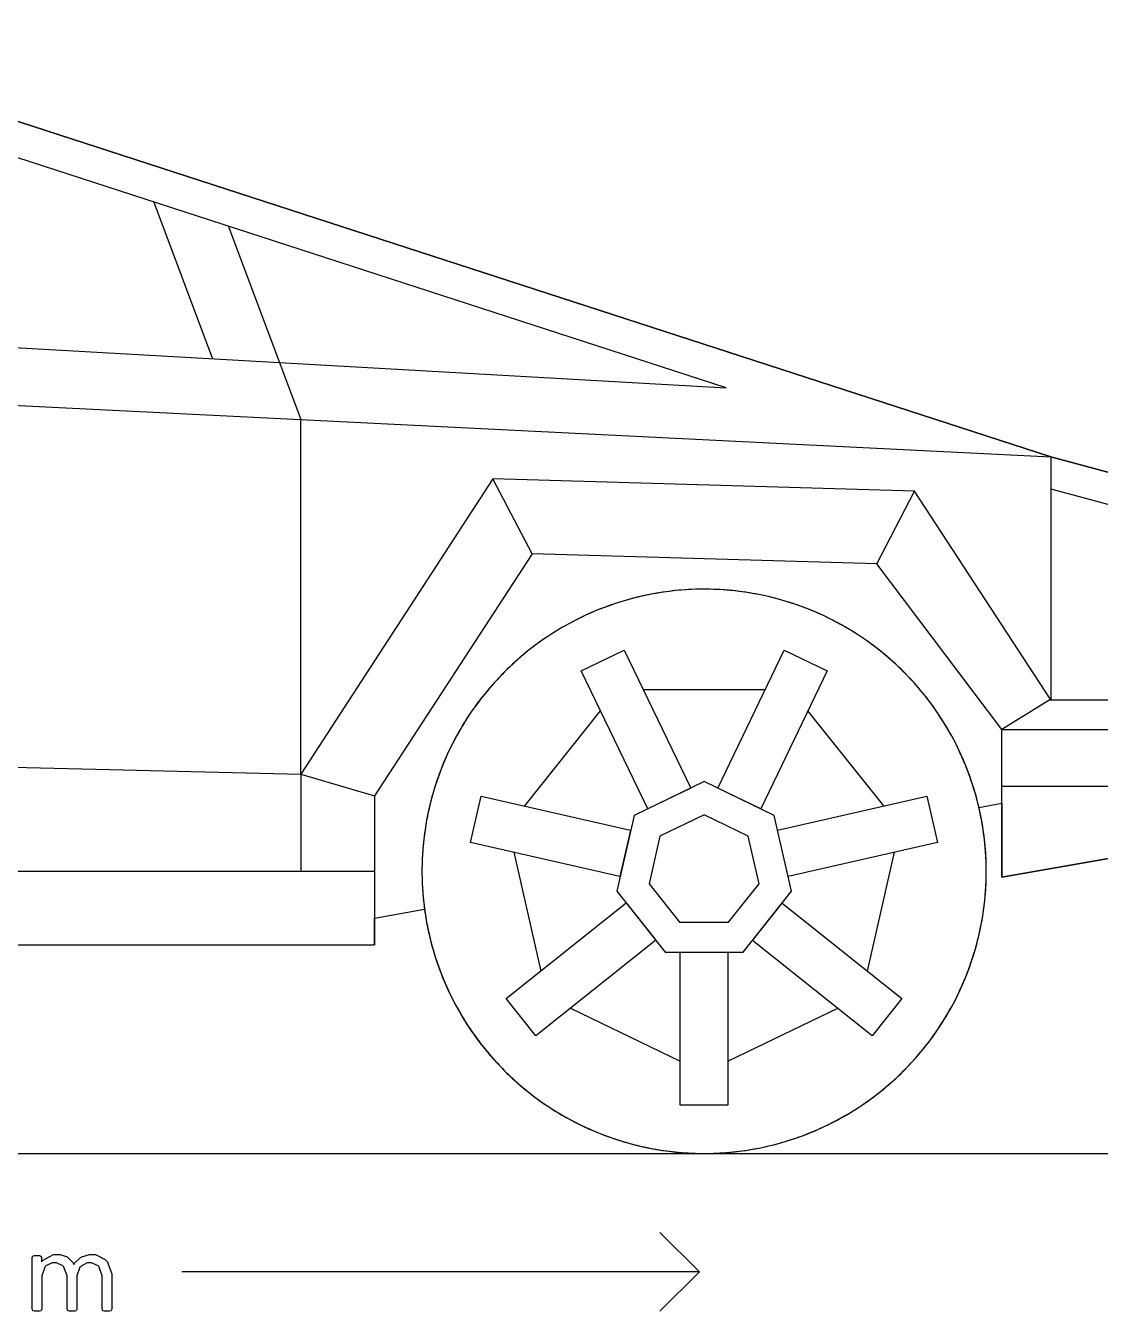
# Model space of a CAD drawing. Header units: millimetres. Extents: x 1207 to 16421, y -1609 to 10563.
# Drawn here: x 10761 to 11169.7, y 1016.8 to 1505.9 of the extents above; entities that cross this region are included whole.
import ezdxf

# ---------------------------------------------------------------- set-up
doc = ezdxf.new("R2010")
doc.units = ezdxf.units.MM
doc.layers.add('blueprint import', color=6, linetype='Continuous')

msp = doc.modelspace()

# ---------------------------------------------------------------- linework, layer by layer
at = {"layer": 'blueprint import'}
for points in [[(10011.633, 1247.184), (9921.655, 1255.35), (9896.898, 1404.305), (10645.901, 1505.912), (11150.959, 1341.91)], [(11219.692, 1323.329), (11150.959, 1341.91), (11150.959, 1341.91), (10645.901, 1505.912), (9896.898, 1404.305)], [(10857.566, 1377.744), (11027.41, 1368.129), (10644.672, 1492.409), (10360.515, 1453.853)], [(10809.679, 1438.83), (10832.043, 1379.147)], [(10838.133, 1429.579), (10865.671, 1356.097)], [(9896.898, 1404.305), (11150.959, 1341.91)], [(10353.142, 1406.342), (10857.566, 1377.744)], [(10865.671, 1221.212), (10865.671, 1356.097)], [(11150.959, 1341.91), (11219.692, 1323.329)], [(11150.959, 1341.91), (11150.959, 1249.492)], [(11150.959, 1249.492), (11099.029, 1328.807), (10938.693, 1333.533), (10865.671, 1221.212), (10865.671, 1184.213)], [(10953.634, 1305.05), (10938.693, 1333.533)], [(11084.762, 1301.186), (11099.029, 1328.807)], [(11150.959, 1329.762), (11222.309, 1310.484)], [(11150.525, 1249.492), (11215.048, 1249.492), (11222.309, 1310.484)], [(11132.342, 1181.996), (11132.342, 1238.216), (11084.762, 1301.186), (10953.634, 1305.05), (10893.693, 1212.904), (10893.693, 1184.213)], [(11042.201, 1253.193), (10995.867, 1253.193)], [(11150.525, 1249.492), (11132.342, 1238.216)], [(10979.534, 1245.322), (10950.665, 1209.125)], [(11087.424, 1209.125), (11058.544, 1245.322)], [(11132.342, 1238.216), (11222.309, 1238.216), (11204.032, 1194.489), (11132.342, 1181.996)], [(10307.916, 1234.765), (10865.671, 1221.212)], [(10865.671, 1221.212), (10893.693, 1212.904)], [(11132.342, 1216.618), (11213.176, 1216.618)], [(10279.883, 1156.274), (10893.693, 1156.274), (10893.693, 1166.362), (10912.676, 1169.848), (10912.817, 1168.719), (10912.995, 1167.611), (10913.182, 1166.48), (10913.584, 1164.216), (10913.808, 1163.085), (10914.042, 1161.955), (10914.29, 1160.824), (10914.537, 1159.668), (10914.809, 1158.537), (10915.397, 1156.274), (10915.717, 1155.144), (10916.045, 1153.989), (10916.729, 1151.726), (10917.12, 1150.594), (10917.472, 1149.463), (10918.295, 1147.202), (10918.697, 1146.07), (10919.146, 1144.938), (10919.58, 1143.831), (10920.052, 1142.699), (10920.536, 1141.594), (10921.031, 1140.462), (10921.527, 1139.354), (10922.56, 1137.137), (10923.103, 1136.055), (10923.67, 1134.948), (10924.235, 1133.849), (10924.824, 1132.767), (10925.438, 1131.683), (10926.051, 1130.621), (10926.663, 1129.54), (10927.323, 1128.464), (10927.949, 1127.407), (10929.315, 1125.33), (10929.984, 1124.283), (10930.694, 1123.245), (10931.411, 1122.233), (10932.141, 1121.208), (10932.883, 1120.194), (10933.626, 1119.193), (10934.404, 1118.202), (10935.194, 1117.201), (10935.985, 1116.237), (10936.771, 1115.255), (10937.586, 1114.314), (10939.26, 1112.405), (10940.096, 1111.484), (10940.957, 1110.555), (10943.608, 1107.831), (10944.516, 1106.971), (10945.424, 1106.1), (10946.341, 1105.24), (10947.272, 1104.404), (10948.226, 1103.566), (10949.171, 1102.718), (10950.124, 1101.906), (10951.102, 1101.118), (10952.068, 1100.327), (10953.069, 1099.537), (10954.06, 1098.783), (10955.061, 1098.018), (10956.075, 1097.273), (10957.087, 1096.544), (10958.115, 1095.851), (10959.149, 1095.141), (10960.187, 1094.448), (10961.236, 1093.761), (10962.296, 1093.106), (10963.358, 1092.456), (10964.415, 1091.82), (10965.491, 1091.183), (10966.572, 1090.571), (10967.634, 1089.991), (10968.718, 1089.405), (10969.824, 1088.816), (10970.909, 1088.273), (10972.03, 1087.73), (10973.136, 1087.176), (10974.243, 1086.659), (10975.351, 1086.164), (10976.461, 1085.693), (10977.569, 1085.208), (10978.698, 1084.737), (10979.83, 1084.29), (10980.937, 1083.853), (10982.069, 1083.451), (10983.2, 1083.041), (10984.332, 1082.641), (10985.461, 1082.25), (10986.593, 1081.885), (10987.748, 1081.544), (10988.88, 1081.214), (10990.012, 1080.873), (10991.143, 1080.554), (10992.272, 1080.261), (10993.428, 1079.965), (10994.56, 1079.694), (10996.823, 1079.199), (10997.954, 1078.964), (10999.086, 1078.741), (11001.347, 1078.339), (11002.478, 1078.152), (11003.61, 1077.998), (11004.718, 1077.833), (11005.847, 1077.678), (11006.955, 1077.548), (11008.086, 1077.431), (11009.194, 1077.314), (11010.299, 1077.231), (11011.411, 1077.138), (11012.493, 1077.066), (11013.601, 1076.996), (11014.695, 1076.96), (11015.805, 1076.912), (11016.889, 1076.89), (11017.951, 1076.89), (11019.033, 1076.866), (11020.234, 1076.89), (11021.413, 1076.89), (11022.614, 1076.936), (11023.83, 1076.983), (11025.029, 1077.042), (11026.254, 1077.114), (11027.458, 1077.207), (11028.672, 1077.29), (11029.921, 1077.431), (11031.135, 1077.561), (11032.36, 1077.702), (11033.608, 1077.857), (11034.846, 1078.043), (11036.071, 1078.221), (11037.32, 1078.445), (11038.56, 1078.68), (11039.809, 1078.906), (11041.069, 1079.153), (11042.318, 1079.422), (11043.567, 1079.718), (11044.829, 1080.013), (11046.077, 1080.33), (11047.313, 1080.66), (11048.586, 1081.001), (11049.824, 1081.392), (11051.073, 1081.781), (11052.322, 1082.157), (11053.581, 1082.591), (11054.83, 1083.017), (11056.068, 1083.475), (11057.317, 1083.925), (11058.544, 1084.396), (11059.78, 1084.902), (11061.029, 1085.421), (11062.243, 1085.962), (11063.468, 1086.505), (11064.695, 1087.072), (11065.92, 1087.661), (11067.132, 1088.249), (11068.335, 1088.862), (11069.536, 1089.485), (11070.729, 1090.145), (11071.928, 1090.806), (11073.107, 1091.479), (11074.284, 1092.185), (11075.464, 1092.904), (11076.619, 1093.633), (11078.928, 1095.119), (11080.059, 1095.92), (11081.189, 1096.685), (11082.32, 1097.499), (11083.43, 1098.312), (11084.514, 1099.15), (11085.622, 1100.01), (11086.681, 1100.87), (11087.765, 1101.754), (11088.827, 1102.662), (11089.874, 1103.566), (11090.912, 1104.486), (11091.938, 1105.418), (11092.952, 1106.372), (11093.94, 1107.336), (11094.941, 1108.318), (11095.908, 1109.306), (11096.863, 1110.307), (11097.817, 1111.321), (11098.762, 1112.336), (11099.689, 1113.383), (11100.597, 1114.421), (11101.481, 1115.481), (11102.365, 1116.554), (11103.249, 1117.635), (11104.085, 1118.721), (11105.76, 1120.937), (11106.55, 1122.066), (11107.336, 1123.174), (11108.103, 1124.329), (11108.881, 1125.461), (11109.623, 1126.616), (11110.342, 1127.795), (11111.074, 1128.973), (11111.743, 1130.152), (11112.43, 1131.318), (11113.112, 1132.519), (11113.735, 1133.699), (11114.371, 1134.924), (11115.008, 1136.112), (11115.598, 1137.339), (11116.187, 1138.54), (11116.752, 1139.765), (11117.295, 1141.005), (11117.814, 1142.23), (11118.333, 1143.466), (11118.828, 1144.691), (11119.334, 1145.94), (11119.779, 1147.178), (11120.229, 1148.427), (11120.663, 1149.665), (11121.065, 1150.913), (11121.478, 1152.186), (11121.867, 1153.424), (11122.221, 1154.673), (11122.585, 1155.909), (11122.905, 1157.182), (11123.222, 1158.43), (11123.539, 1159.668), (11123.81, 1160.941), (11124.082, 1162.177), (11124.353, 1163.426), (11124.577, 1164.664), (11124.801, 1165.913), (11125.014, 1167.162), (11125.214, 1168.402), (11125.368, 1169.651), (11125.555, 1170.876), (11125.683, 1172.111), (11125.826, 1173.336), (11125.93, 1174.553), (11126.05, 1175.778), (11126.145, 1177), (11126.202, 1178.225), (11126.276, 1179.418), (11126.321, 1180.619), (11126.369, 1183.023), (11126.369, 1185.686), (11126.345, 1187.158), (11126.276, 1188.655), (11126.202, 1190.14), (11126.121, 1191.637), (11126.004, 1193.157), (11125.874, 1194.667), (11125.709, 1196.187), (11125.533, 1197.729), (11125.318, 1199.236), (11125.072, 1200.781), (11124.825, 1202.314), (11124.553, 1203.854), (11124.26, 1205.411), (11123.941, 1206.955), (11123.587, 1208.489), (11132.342, 1210.103), (11132.342, 1181.996), (11204.032, 1194.489)], [(11123.587, 1208.489), (11132.342, 1210.103)], [(10946.612, 1191.435), (10956.935, 1146.272)], [(11081.143, 1146.272), (11091.455, 1191.435)], [(10279.883, 1184.213), (10893.693, 1184.213)], [(10893.693, 1184.213), (10893.693, 1156.274)], [(10893.693, 1166.362), (10912.676, 1169.848)], [(10279.883, 1156.274), (10893.693, 1156.274)], [(10968.247, 1132.094), (11009.961, 1112.003)], [(11028.107, 1112.003), (11069.856, 1132.094)], [(9911.651, 1076.866), (11213.261, 1076.866)], [(11002.252, 1046.844), (11017.254, 1031.842), (11002.252, 1016.841)], [(11017.254, 1031.842), (10820.306, 1031.842)]]:
    msp.add_lwpolyline(points, dxfattribs=at)
for points in [[(11126.369, 1184.213), (11126.369, 1186.075), (11126.299, 1187.949), (11126.226, 1189.81), (11126.121, 1191.683), (11125.954, 1193.535), (11125.78, 1195.396), (11125.578, 1197.245), (11125.318, 1199.106), (11125.046, 1200.959), (11124.755, 1202.796), (11124.423, 1204.621), (11124.036, 1206.46), (11123.624, 1208.287), (11123.198, 1210.103), (11122.751, 1211.903), (11122.244, 1213.719), (11121.702, 1215.511), (11121.137, 1217.289), (11120.546, 1219.057), (11119.934, 1220.823), (11119.286, 1222.569), (11118.604, 1224.313), (11117.883, 1226.021), (11117.13, 1227.741), (11116.365, 1229.439), (11115.575, 1231.133), (11114.736, 1232.808), (11113.876, 1234.469), (11112.992, 1236.12), (11112.065, 1237.745), (11111.12, 1239.347), (11110.143, 1240.937), (11109.152, 1242.518), (11108.127, 1244.084), (11107.069, 1245.616), (11105.983, 1247.136), (11104.876, 1248.645), (11103.744, 1250.116), (11102.589, 1251.591), (11101.388, 1253.039), (11100.184, 1254.466), (11098.948, 1255.869), (11097.7, 1257.248), (11096.414, 1258.602), (11095.095, 1259.944), (11093.762, 1261.253), (11092.433, 1262.539), (11091.054, 1263.81), (11089.65, 1265.048), (11086.801, 1267.452), (11085.326, 1268.629), (11083.854, 1269.761), (11082.357, 1270.869), (11080.848, 1271.978), (11079.303, 1273.012), (11077.751, 1274.061), (11076.159, 1275.076), (11074.58, 1276.053), (11072.979, 1276.998), (11071.341, 1277.927), (11069.714, 1278.835), (11068.064, 1279.693), (11066.389, 1280.529), (11064.717, 1281.344), (11063.021, 1282.11), (11061.3, 1282.877), (11059.578, 1283.583), (11057.836, 1284.278), (11056.092, 1284.936), (11054.324, 1285.572), (11052.569, 1286.165), (11050.777, 1286.752), (11048.988, 1287.271), (11047.207, 1287.79), (11045.391, 1288.261), (11043.58, 1288.696), (11041.751, 1289.097), (11039.914, 1289.486), (11038.087, 1289.827), (11036.25, 1290.146), (11034.399, 1290.442), (11032.549, 1290.689), (11030.687, 1290.913), (11028.837, 1291.087), (11026.975, 1291.254), (11025.103, 1291.358), (11023.238, 1291.456), (11021.365, 1291.526), (11019.517, 1291.55), (11017.63, 1291.526), (11015.781, 1291.502), (11013.896, 1291.406), (11012.048, 1291.326), (11010.171, 1291.185), (11008.31, 1291.007), (11006.459, 1290.794), (11004.598, 1290.572), (11002.748, 1290.301), (11000.91, 1290.005), (10999.086, 1289.664), (10997.244, 1289.31), (10995.42, 1288.898), (10993.604, 1288.496), (10991.779, 1288.014), (10989.988, 1287.542), (10988.196, 1287.023), (10986.415, 1286.456), (10984.627, 1285.868), (10982.859, 1285.255), (10981.115, 1284.619), (10979.38, 1283.948), (10977.638, 1283.242), (10975.918, 1282.499), (10974.219, 1281.732), (10972.523, 1280.931), (10970.851, 1280.119), (10969.2, 1279.259), (10967.541, 1278.375), (10965.914, 1277.48), (10964.285, 1276.524), (10962.695, 1275.571), (10961.118, 1274.58), (10959.561, 1273.555), (10957.995, 1272.493), (10956.475, 1271.435), (10954.968, 1270.328), (10953.471, 1269.196), (10952.02, 1268.041), (10950.548, 1266.861), (10949.121, 1265.66), (10947.72, 1264.424), (10946.341, 1263.176), (10944.985, 1261.914), (10943.632, 1260.593), (10942.323, 1259.284), (10941.028, 1257.93), (10939.766, 1256.551), (10938.517, 1255.161), (10937.29, 1253.758), (10936.102, 1252.323), (10934.923, 1250.872), (10933.767, 1249.399), (10932.636, 1247.903), (10931.554, 1246.382), (10930.479, 1244.849), (10929.445, 1243.309), (10928.431, 1241.728), (10927.43, 1240.149), (10926.485, 1238.535), (10925.555, 1236.932), (10924.648, 1235.306), (10923.764, 1233.655), (10922.93, 1231.972), (10922.115, 1230.297), (10921.325, 1228.603), (10920.558, 1226.881), (10919.828, 1225.174), (10919.133, 1223.453), (10918.473, 1221.707), (10917.836, 1219.941), (10917.224, 1218.173), (10916.635, 1216.395), (10916.092, 1214.603), (10915.575, 1212.811), (10915.104, 1211.01), (10914.642, 1209.195), (10914.244, 1207.379), (10913.855, 1205.552), (10913.49, 1203.715), (10913.182, 1201.864), (10912.887, 1200.027), (10912.617, 1198.177), (10912.381, 1196.326), (10912.205, 1194.465), (10912.027, 1192.614), (10911.909, 1190.729), (10911.792, 1188.881), (10911.755, 1186.995), (10911.709, 1185.143), (10911.709, 1183.271), (10911.755, 1181.409), (10911.792, 1179.535), (10911.909, 1177.674), (10912.027, 1175.801), (10912.205, 1173.949), (10912.381, 1172.087), (10912.617, 1170.239), (10912.887, 1168.378), (10913.182, 1166.549), (10913.49, 1164.688), (10913.855, 1162.863), (10914.244, 1161.024), (10914.642, 1159.221), (10915.104, 1157.405), (10915.575, 1155.603), (10916.092, 1153.813), (10916.635, 1152.021), (10917.224, 1150.229), (10917.836, 1148.474), (10918.473, 1146.706), (10919.133, 1144.962), (10919.828, 1143.242), (10920.558, 1141.52), (10921.325, 1139.802), (10922.115, 1138.106), (10922.93, 1136.431), (10923.764, 1134.756), (10924.648, 1133.132), (10925.555, 1131.481), (10926.485, 1129.867), (10927.43, 1128.267), (10928.431, 1126.686), (10929.445, 1125.096), (10930.479, 1123.562), (10931.554, 1122.023), (10932.636, 1120.513), (10933.767, 1119.014), (10934.923, 1117.542), (10936.102, 1116.093), (10937.29, 1114.642), (10938.517, 1113.241), (10939.766, 1111.862), (10941.028, 1110.483), (10942.323, 1109.154), (10943.632, 1107.809), (10946.341, 1105.24), (10947.72, 1103.991), (10949.121, 1102.742), (10950.548, 1101.552), (10952.02, 1100.375), (10953.471, 1099.22), (10954.968, 1098.088), (10956.475, 1096.98), (10957.995, 1095.92), (10959.561, 1094.874), (10961.118, 1093.835), (10962.695, 1092.834), (10964.285, 1091.889), (10965.914, 1090.936), (10967.541, 1090.028), (10969.2, 1089.144), (10970.851, 1088.297), (10972.523, 1087.469), (10974.219, 1086.683), (10975.918, 1085.917), (10977.638, 1085.174), (10979.38, 1084.466), (10981.115, 1083.784), (10982.859, 1083.158), (10984.627, 1082.548), (10986.415, 1081.955), (10988.196, 1081.392), (10989.988, 1080.873), (10991.779, 1080.389), (10993.604, 1079.942), (10995.42, 1079.518), (10997.244, 1079.105), (10999.086, 1078.741), (11000.91, 1078.4), (11002.748, 1078.115), (11004.598, 1077.833), (11006.459, 1077.609), (11008.31, 1077.409), (11010.171, 1077.255), (11012.048, 1077.09), (11013.896, 1076.996), (11015.781, 1076.936), (11017.63, 1076.89), (11019.517, 1076.866), (11021.365, 1076.89), (11023.238, 1076.96), (11025.103, 1077.042), (11026.975, 1077.159), (11028.837, 1077.314), (11030.687, 1077.503), (11032.549, 1077.726), (11034.399, 1077.974), (11036.25, 1078.269), (11038.087, 1078.586), (11039.914, 1078.927), (11041.751, 1079.305), (11043.58, 1079.718), (11045.391, 1080.144), (11047.207, 1080.626), (11048.988, 1081.145), (11050.777, 1081.683), (11052.569, 1082.25), (11054.324, 1082.839), (11056.092, 1083.475), (11057.836, 1084.125), (11059.578, 1084.831), (11061.3, 1085.528), (11063.021, 1086.305), (11064.717, 1087.072), (11066.389, 1087.884), (11068.064, 1088.723), (11069.714, 1089.581), (11071.341, 1090.486), (11072.979, 1091.407), (11074.58, 1092.363), (11076.159, 1093.34), (11077.751, 1094.354), (11079.303, 1095.388), (11080.848, 1096.461), (11082.357, 1097.545), (11083.854, 1098.653), (11085.326, 1099.784), (11086.801, 1100.964), (11088.224, 1102.154), (11089.65, 1103.355), (11091.054, 1104.604), (11092.433, 1105.866), (11093.762, 1107.162), (11095.095, 1108.468), (11096.414, 1109.801), (11097.7, 1111.167), (11098.948, 1112.546), (11100.184, 1113.949), (11101.388, 1115.372), (11102.589, 1116.823), (11103.744, 1118.285), (11104.876, 1119.759), (11105.983, 1121.278), (11107.069, 1122.798), (11108.127, 1124.329), (11109.152, 1125.897), (11110.143, 1127.476), (11111.12, 1129.055), (11112.065, 1130.669), (11112.992, 1132.296), (11113.876, 1133.946), (11114.736, 1135.597), (11115.575, 1137.267), (11116.365, 1138.966), (11117.13, 1140.662), (11117.883, 1142.384), (11118.604, 1144.102), (11119.286, 1145.846), (11119.934, 1147.59), (11120.546, 1149.358), (11121.137, 1151.113), (11121.702, 1152.905), (11122.244, 1154.697), (11122.751, 1156.497), (11123.198, 1158.313), (11123.624, 1160.127), (11124.036, 1161.955), (11124.423, 1163.793), (11124.755, 1165.619), (11125.046, 1167.457), (11125.318, 1169.305), (11125.578, 1171.158), (11125.78, 1173.019), (11125.954, 1174.87), (11126.121, 1176.755), (11126.226, 1178.603), (11126.299, 1180.467), (11126.369, 1182.341), (11126.369, 1184.213)], [(11126.369, 1184.213), (11126.369, 1185.39), (11126.321, 1187.795), (11126.276, 1188.985), (11126.202, 1190.186), (11126.145, 1191.411), (11126.05, 1192.638), (11125.93, 1193.852), (11125.826, 1195.077), (11125.683, 1196.304), (11125.555, 1197.54), (11125.368, 1198.765), (11125.214, 1200.003), (11125.014, 1201.252), (11124.801, 1202.501), (11124.577, 1203.737), (11124.353, 1204.986), (11124.082, 1206.226), (11123.81, 1207.475), (11123.539, 1208.747), (11123.222, 1209.985), (11122.905, 1211.234), (11122.585, 1212.494), (11122.221, 1213.743), (11121.867, 1214.992), (11121.478, 1216.253), (11121.065, 1217.502), (11120.663, 1218.738), (11120.229, 1219.987), (11119.779, 1221.225), (11119.334, 1222.474), (11118.828, 1223.723), (11118.333, 1224.961), (11117.295, 1227.411), (11116.752, 1228.649), (11116.187, 1229.874), (11115.598, 1231.101), (11115.008, 1232.289), (11114.371, 1233.516), (11113.735, 1234.717), (11113.112, 1235.918), (11112.43, 1237.084), (11111.743, 1238.264), (11111.074, 1239.465), (11110.342, 1240.62), (11109.623, 1241.8), (11108.881, 1242.953), (11108.103, 1244.084), (11107.336, 1245.24), (11106.55, 1246.369), (11105.76, 1247.477), (11104.085, 1249.694), (11103.249, 1250.778), (11102.365, 1251.862), (11101.481, 1252.922), (11100.597, 1253.995), (11099.689, 1255.031), (11098.762, 1256.069), (11097.817, 1257.094), (11095.908, 1259.121), (11094.941, 1260.098), (11093.94, 1261.075), (11092.952, 1262.044), (11091.938, 1262.997), (11090.912, 1263.916), (11089.874, 1264.846), (11088.827, 1265.754), (11087.765, 1266.662), (11086.681, 1267.545), (11085.622, 1268.406), (11084.514, 1269.266), (11083.43, 1270.102), (11082.32, 1270.916), (11081.189, 1271.726), (11080.059, 1272.517), (11078.928, 1273.284), (11077.774, 1274.037), (11075.464, 1275.523), (11074.284, 1276.231), (11073.107, 1276.924), (11071.928, 1277.61), (11070.729, 1278.266), (11069.536, 1278.915), (11068.335, 1279.552), (11067.132, 1280.164), (11065.92, 1280.755), (11064.695, 1281.344), (11063.468, 1281.908), (11062.243, 1282.451), (11061.029, 1282.994), (11059.78, 1283.513), (11058.544, 1284.006), (11057.317, 1284.491), (11056.068, 1284.96), (11054.83, 1285.399), (11053.581, 1285.82), (11052.322, 1286.259), (11051.073, 1286.658), (11049.824, 1287.023), (11048.586, 1287.401), (11047.313, 1287.742), (11046.077, 1288.083), (11044.829, 1288.402), (11043.567, 1288.696), (11042.318, 1288.991), (11041.069, 1289.263), (11039.809, 1289.51), (11038.56, 1289.758), (11037.32, 1289.955), (11036.071, 1290.194), (11034.846, 1290.37), (11033.608, 1290.548), (11032.36, 1290.711), (11031.135, 1290.863), (11029.921, 1290.983), (11028.672, 1291.111), (11027.458, 1291.209), (11026.254, 1291.302), (11025.029, 1291.358), (11023.83, 1291.432), (11022.614, 1291.476), (11021.413, 1291.526), (11020.234, 1291.526), (11019.033, 1291.55), (11017.853, 1291.526), (11016.665, 1291.526), (11014.261, 1291.432), (11013.036, 1291.358), (11011.846, 1291.302), (11009.396, 1291.111), (11008.18, 1290.983), (11006.931, 1290.863), (11005.706, 1290.711), (11004.47, 1290.548), (11003.245, 1290.37), (11002.005, 1290.194), (11000.756, 1289.955), (10999.507, 1289.758), (10998.271, 1289.51), (10997.022, 1289.263), (10995.761, 1288.991), (10993.263, 1288.402), (10992.001, 1288.083), (10990.752, 1287.742), (10989.516, 1287.401), (10988.244, 1287.023), (10987.006, 1286.658), (10985.757, 1286.259), (10984.508, 1285.82), (10983.27, 1285.399), (10982.021, 1284.96), (10980.783, 1284.491), (10979.534, 1284.006), (10978.285, 1283.513), (10977.073, 1282.994), (10975.825, 1282.451), (10974.597, 1281.908), (10973.383, 1281.344), (10972.158, 1280.755), (10970.955, 1280.164), (10969.743, 1279.552), (10968.542, 1278.915), (10967.339, 1278.266), (10966.138, 1277.61), (10964.958, 1276.924), (10963.792, 1276.231), (10962.615, 1275.523), (10960.304, 1274.037), (10959.149, 1273.284), (10958.017, 1272.517), (10956.885, 1271.726), (10954.672, 1270.102), (10953.565, 1269.266), (10952.479, 1268.406), (10951.384, 1267.545), (10950.326, 1266.662), (10948.202, 1264.846), (10947.179, 1263.916), (10946.141, 1262.997), (10945.129, 1262.044), (10944.125, 1261.075), (10943.137, 1260.098), (10942.16, 1259.121), (10941.204, 1258.106), (10940.262, 1257.094), (10939.306, 1256.069), (10938.398, 1255.031), (10937.481, 1253.995), (10936.597, 1252.922), (10935.714, 1251.862), (10933.993, 1249.694), (10933.155, 1248.587), (10931.528, 1246.369), (10930.74, 1245.24), (10929.964, 1244.084), (10929.198, 1242.953), (10928.455, 1241.8), (10927.723, 1240.62), (10927.028, 1239.465), (10926.322, 1238.264), (10925.649, 1237.084), (10924.965, 1235.918), (10923.692, 1233.516), (10923.092, 1232.289), (10922.48, 1231.101), (10921.348, 1228.649), (10920.784, 1227.411), (10920.265, 1226.186), (10919.735, 1224.961), (10919.239, 1223.723), (10918.295, 1221.225), (10917.836, 1219.987), (10917.411, 1218.738), (10917, 1217.502), (10916.601, 1216.253), (10916.212, 1214.992), (10915.847, 1213.743), (10915.506, 1212.494), (10915.174, 1211.234), (10914.857, 1209.985), (10914.537, 1208.747), (10914.266, 1207.475), (10913.996, 1206.226), (10913.749, 1204.986), (10913.49, 1203.737), (10913.265, 1202.501), (10913.065, 1201.252), (10912.887, 1200.003), (10912.7, 1198.765), (10912.546, 1197.54), (10912.381, 1196.304), (10912.25, 1195.077), (10912.133, 1193.852), (10912.05, 1192.638), (10911.864, 1190.186), (10911.816, 1188.985), (10911.779, 1187.795), (10911.733, 1186.594), (10911.709, 1185.39), (10911.709, 1183.023), (10911.733, 1181.822), (10911.779, 1180.619), (10911.816, 1179.418), (10911.864, 1178.225), (10912.05, 1175.778), (10912.133, 1174.553), (10912.25, 1173.336), (10912.381, 1172.111), (10912.546, 1170.876), (10912.7, 1169.651), (10912.887, 1168.402), (10913.065, 1167.162), (10913.265, 1165.913), (10913.49, 1164.664), (10913.749, 1163.426), (10913.996, 1162.177), (10914.266, 1160.941), (10914.537, 1159.668), (10914.857, 1158.43), (10915.174, 1157.182), (10915.506, 1155.909), (10915.847, 1154.673), (10916.212, 1153.424), (10916.601, 1152.186), (10917, 1150.913), (10917.411, 1149.665), (10917.836, 1148.427), (10918.295, 1147.178), (10918.768, 1145.94), (10919.239, 1144.691), (10919.735, 1143.466), (10920.265, 1142.23), (10920.784, 1141.005), (10921.348, 1139.765), (10921.915, 1138.54), (10922.48, 1137.339), (10923.092, 1136.112), (10923.692, 1134.924), (10924.328, 1133.699), (10924.965, 1132.519), (10925.649, 1131.318), (10926.322, 1130.152), (10927.028, 1128.973), (10927.723, 1127.795), (10928.455, 1126.616), (10929.198, 1125.461), (10929.964, 1124.329), (10930.74, 1123.174), (10931.528, 1122.066), (10932.343, 1120.937), (10933.155, 1119.829), (10933.993, 1118.721), (10935.714, 1116.554), (10936.597, 1115.481), (10937.481, 1114.421), (10938.398, 1113.383), (10939.306, 1112.336), (10940.262, 1111.321), (10941.204, 1110.307), (10942.16, 1109.306), (10943.137, 1108.318), (10944.125, 1107.336), (10945.129, 1106.372), (10946.141, 1105.418), (10947.179, 1104.486), (10948.202, 1103.566), (10950.326, 1101.754), (10951.384, 1100.87), (10952.479, 1100.01), (10953.565, 1099.15), (10954.672, 1098.312), (10956.885, 1096.685), (10958.017, 1095.92), (10959.149, 1095.119), (10961.459, 1093.633), (10962.615, 1092.904), (10963.792, 1092.185), (10964.958, 1091.479), (10966.138, 1090.806), (10968.542, 1089.485), (10969.743, 1088.862), (10970.955, 1088.249), (10972.158, 1087.661), (10973.383, 1087.072), (10974.597, 1086.505), (10975.825, 1085.962), (10977.073, 1085.421), (10978.285, 1084.902), (10979.534, 1084.396), (10980.783, 1083.925), (10982.021, 1083.475), (10983.27, 1083.017), (10984.508, 1082.591), (10985.757, 1082.157), (10987.006, 1081.781), (10988.244, 1081.392), (10989.516, 1081.001), (10990.752, 1080.66), (10992.001, 1080.33), (10993.263, 1080.013), (10995.761, 1079.422), (10997.022, 1079.153), (10998.271, 1078.906), (10999.507, 1078.68), (11000.756, 1078.445), (11002.005, 1078.221), (11003.245, 1078.043), (11004.47, 1077.857), (11005.706, 1077.702), (11006.931, 1077.561), (11008.18, 1077.431), (11009.396, 1077.29), (11010.621, 1077.207), (11011.846, 1077.114), (11013.036, 1077.042), (11014.261, 1076.983), (11016.665, 1076.89), (11017.853, 1076.89), (11019.033, 1076.866), (11020.234, 1076.89), (11021.413, 1076.89), (11022.614, 1076.936), (11023.83, 1076.983), (11025.029, 1077.042), (11026.254, 1077.114), (11027.458, 1077.207), (11028.672, 1077.29), (11029.921, 1077.431), (11031.135, 1077.561), (11032.36, 1077.702), (11033.608, 1077.857), (11034.846, 1078.043), (11036.071, 1078.221), (11037.32, 1078.445), (11038.56, 1078.68), (11039.809, 1078.906), (11041.069, 1079.153), (11042.318, 1079.422), (11043.567, 1079.718), (11044.829, 1080.013), (11046.077, 1080.33), (11047.313, 1080.66), (11048.586, 1081.001), (11049.824, 1081.392), (11051.073, 1081.781), (11052.322, 1082.157), (11053.581, 1082.591), (11054.83, 1083.017), (11056.068, 1083.475), (11057.317, 1083.925), (11058.544, 1084.396), (11059.78, 1084.902), (11061.029, 1085.421), (11062.243, 1085.962), (11063.468, 1086.505), (11064.695, 1087.072), (11065.92, 1087.661), (11067.132, 1088.249), (11068.335, 1088.862), (11069.536, 1089.485), (11070.729, 1090.145), (11071.928, 1090.806), (11073.107, 1091.479), (11074.284, 1092.185), (11075.464, 1092.904), (11076.619, 1093.633), (11078.928, 1095.119), (11080.059, 1095.92), (11081.189, 1096.685), (11082.32, 1097.499), (11083.43, 1098.312), (11084.514, 1099.15), (11085.622, 1100.01), (11086.681, 1100.87), (11087.765, 1101.754), (11088.827, 1102.662), (11089.874, 1103.566), (11090.912, 1104.486), (11091.938, 1105.418), (11092.952, 1106.372), (11093.94, 1107.336), (11094.941, 1108.318), (11095.908, 1109.306), (11096.863, 1110.307), (11097.817, 1111.321), (11098.762, 1112.336), (11099.689, 1113.383), (11100.597, 1114.421), (11101.481, 1115.481), (11102.365, 1116.554), (11103.249, 1117.635), (11104.085, 1118.721), (11105.76, 1120.937), (11106.55, 1122.066), (11107.336, 1123.174), (11108.103, 1124.329), (11108.881, 1125.461), (11109.623, 1126.616), (11110.342, 1127.795), (11111.074, 1128.973), (11111.743, 1130.152), (11112.43, 1131.318), (11113.112, 1132.519), (11113.735, 1133.699), (11114.371, 1134.924), (11115.008, 1136.112), (11115.598, 1137.339), (11116.187, 1138.54), (11116.752, 1139.765), (11117.295, 1141.005), (11117.814, 1142.23), (11118.333, 1143.466), (11118.828, 1144.691), (11119.334, 1145.94), (11119.779, 1147.178), (11120.229, 1148.427), (11120.663, 1149.665), (11121.065, 1150.913), (11121.478, 1152.186), (11121.867, 1153.424), (11122.221, 1154.673), (11122.585, 1155.909), (11122.905, 1157.182), (11123.222, 1158.43), (11123.539, 1159.668), (11123.81, 1160.941), (11124.082, 1162.177), (11124.353, 1163.426), (11124.577, 1164.664), (11124.801, 1165.913), (11125.014, 1167.162), (11125.214, 1168.402), (11125.368, 1169.651), (11125.555, 1170.876), (11125.683, 1172.111), (11125.826, 1173.336), (11125.93, 1174.553), (11126.05, 1175.778), (11126.145, 1177), (11126.202, 1178.225), (11126.276, 1179.418), (11126.321, 1180.619), (11126.369, 1183.023), (11126.369, 1184.213)], [(10972.289, 1260.487), (10988.645, 1268.358), (11013.933, 1215.839), (10997.576, 1207.97), (10972.289, 1260.487)], [(11024.241, 1215.876), (11049.529, 1268.395), (11065.883, 1260.524), (11040.596, 1208.002), (11024.241, 1215.876)], [(10985.778, 1176.612), (11004.246, 1153.47), (11033.832, 1153.47), (11052.298, 1176.612), (11045.713, 1205.483), (11019.033, 1218.336), (10992.368, 1205.483), (10985.778, 1176.612)], [(10930.21, 1195.149), (10934.241, 1212.835), (10991.058, 1199.873), (10987.019, 1182.187), (10930.21, 1195.149)], [(11046.961, 1199.873), (11103.781, 1212.835), (11107.81, 1195.149), (11050.99, 1182.174), (11046.961, 1199.873)], [(10998.104, 1179.418), (11009.713, 1164.853), (11028.355, 1164.853), (11039.959, 1179.418), (11035.824, 1197.586), (11019.033, 1205.683), (11002.252, 1197.586), (10998.104, 1179.418)], [(10943.76, 1135.819), (10989.327, 1172.159), (11000.639, 1157.972), (10955.074, 1121.632), (10943.76, 1135.819)], [(11037.429, 1157.913), (11048.74, 1172.087), (11094.305, 1135.76), (11082.994, 1121.573), (11037.429, 1157.913)], [(11009.961, 1153.47), (11028.107, 1153.47), (11028.107, 1095.188), (11009.961, 1095.188), (11009.961, 1153.47)], [(10763.676, 1017.088), (10763.628, 1017.136), (10763.404, 1017.618), (10763.404, 1017.773), (10763.404, 1037.072), (10763.404, 1037.25), (10763.628, 1037.709), (10763.676, 1037.746), (10763.721, 1037.793), (10764.193, 1038.017), (10764.358, 1038.017), (10766.078, 1038.017), (10766.23, 1038.017), (10766.68, 1037.793), (10766.725, 1037.746), (10766.762, 1037.709), (10766.986, 1037.237), (10766.986, 1037.072), (10766.986, 1035.693), (10767.351, 1036.156), (10771.534, 1038.43), (10772.937, 1038.43), (10773.89, 1038.43), (10776.755, 1037.498), (10778.97, 1035.304), (10779.288, 1034.672), (10779.453, 1034.952), (10781.763, 1037.237), (10782.068, 1037.405), (10782.363, 1037.578), (10785.178, 1038.43), (10786.123, 1038.43), (10787.476, 1038.43), (10791.222, 1036.531), (10791.578, 1036.143), (10791.919, 1035.767), (10793.7, 1031.099), (10793.7, 1029.531), (10793.7, 1017.773), (10793.7, 1017.607), (10793.464, 1017.136), (10793.429, 1017.088), (10793.379, 1017.054), (10792.897, 1016.819), (10792.743, 1016.819), (10791.012, 1016.819), (10790.833, 1016.819), (10790.364, 1017.054), (10790.33, 1017.088), (10790.282, 1017.136), (10790.058, 1017.618), (10790.058, 1017.773), (10790.058, 1029.177), (10790.058, 1030.346), (10788.94, 1033.61), (10788.724, 1033.832), (10788.49, 1034.068), (10785.992, 1035.235), (10785.169, 1035.235), (10784.318, 1035.235), (10782.035, 1034.034), (10781.796, 1033.788), (10781.562, 1033.549), (10780.397, 1030.276), (10780.397, 1029.177), (10780.397, 1017.773), (10780.397, 1017.607), (10780.158, 1017.136), (10780.126, 1017.088), (10780.076, 1017.054), (10779.594, 1016.819), (10779.44, 1016.819), (10777.661, 1016.819), (10777.485, 1016.819), (10777.024, 1017.054), (10776.979, 1017.088), (10776.931, 1017.136), (10776.707, 1017.618), (10776.707, 1017.773), (10776.707, 1029.177), (10776.707, 1030.346), (10775.528, 1033.573), (10775.304, 1033.808), (10775.07, 1034.055), (10772.628, 1035.235), (10771.818, 1035.235), (10770.969, 1035.235), (10768.684, 1034.055), (10768.447, 1033.808), (10768.211, 1033.573), (10767.044, 1030.309), (10767.044, 1029.214), (10767.044, 1017.773), (10767.044, 1017.607), (10766.823, 1017.136), (10766.773, 1017.088), (10766.725, 1017.054), (10766.256, 1016.819), (10766.102, 1016.819), (10764.312, 1016.819), (10764.24, 1016.828), (10763.721, 1017.054), (10763.676, 1017.088)]]:
    msp.add_lwpolyline(points, close=True, dxfattribs=at)

doc.saveas('drawing.dxf')
